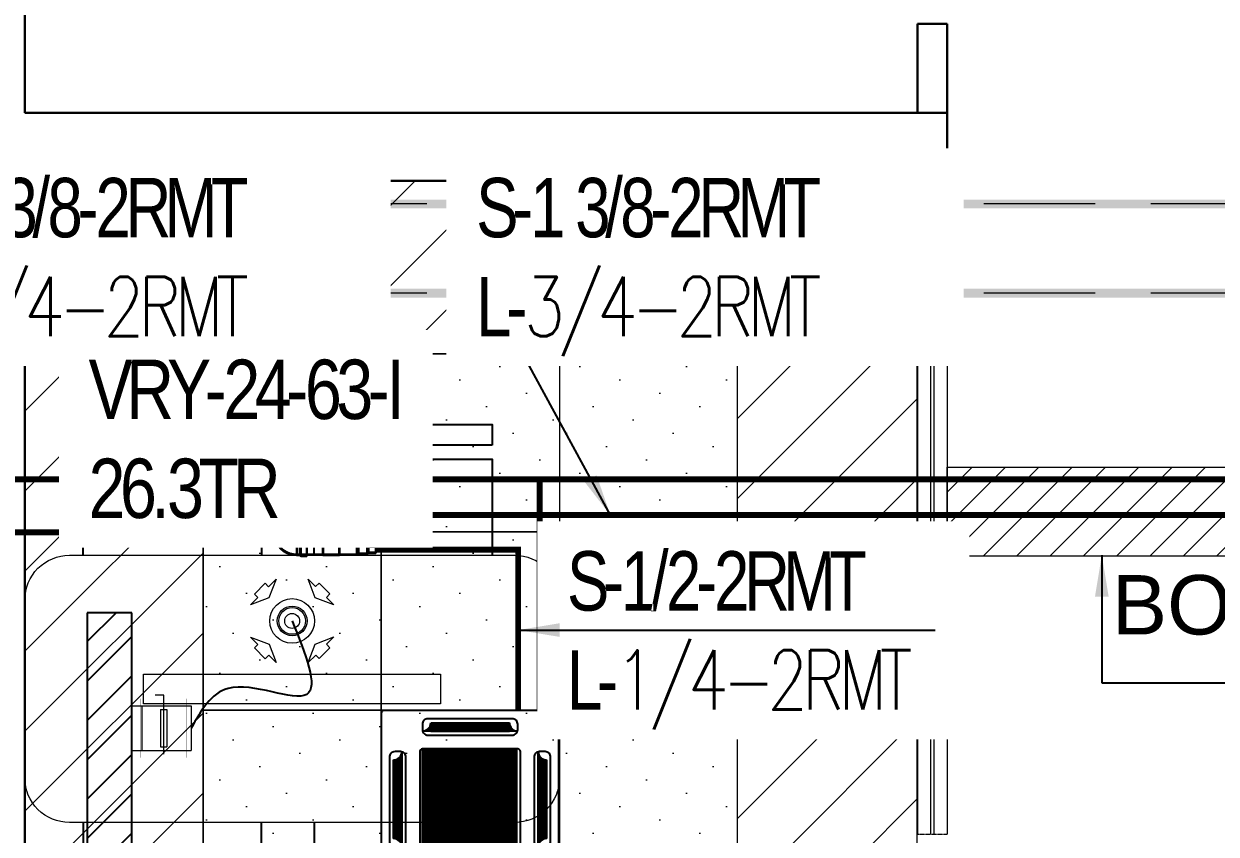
# Model space of a CAD drawing. Header units: millimetres. Extents: x 148480 to 578986, y 39883 to 155062.
# Drawn here: x 231749 to 235764, y 89978 to 92707 of the extents above; entities that cross this region are included whole.
import ezdxf

# ---------------------------------------------------------------- set-up
doc = ezdxf.new("R2010")
doc.units = ezdxf.units.MM
for name, pattern in [('CENTER', [2, 1.25, -0.25, 0.25, -0.25]), ('CONTINOUS', [0]), ('HIDDEN', [0.375, 0.25, -0.125])]:
    doc.linetypes.add(name, pattern=pattern)
for name, color, linetype in [('150 dia butterfly damper', 20, 'Continuous'), ('AC-RA-DIFFUSER', 6, 'Continuous'), ('AR-FURNITURE', 251, 'Continuous'), ('ceilings', 253, 'Continuous'), ('CEN', 252, 'CENTER'), ('CONC-WALL', 1, 'Continuous'), ('Hatch 01_UC', 7, 'Continuous'), ('Layer2', 4, 'Continuous'), ('Layer4', 6, 'Continuous'), ('M HVAC DRAIN PIPE', 30, 'Continuous'), ('M-HVAC VRV PIPE', 4, 'Continuous'), ('M-HVAC-ELEPTICAL DUCT', 6, 'Continuous'), ('M-HVAC-INSULATION', 8, 'Continuous'), ('M-HVAC-SUPPLY AIR DUCT', 4, 'Continuous'), ('M-HVAC-TEXT', 7, 'Continuous'), ('PCE-HVACTEXT', 7, 'Continuous')]:
    doc.layers.add(name, color=color, linetype=linetype)
for name, color, linetype, lineweight in [('A-GLAZ', 140, 'Continuous', 18), ('CB-AC CABLE TRAY', 213, 'Continuous', 15), ('I-DT-METL', 4, 'Continuous', 20), ('I-PART-GYP', 6, 'Continuous', 30), ('ID-FURNITURE', 54, 'Continuous', 15), ('M HVAC EXHAUST DIFFUSER', 1, 'Continuous', 15), ('M HVAC FD', 4, 'Continuous', 9), ('M-HVAC-CONTROL DAMPERS', 210, 'Continuous', 15), ('P-PIPE-IDEN', 7, 'Continuous', 9), ('vrv text', 90, 'Continuous', 30)]:
    doc.layers.add(name, color=color, linetype=linetype, lineweight=lineweight)
doc.styles.add('Arial_2', font='arial.ttf', dxfattribs={"height": 75})
doc.styles.add('romans', font='stylu.ttf', dxfattribs={"height": 125})
doc.styles.add('rs', font='romans.shx', dxfattribs={"width": 0.75})
doc.styles.get("Standard").update_dxf_attribs({"font": 'arial.ttf'})
doc.dimstyles.new('GLAZ ALU', dxfattribs={"dimscale": 100, "dimtxt": 2, "dimasz": 1.4, "dimexe": 0.8, "dimexo": 0.8, "dimgap": 0.75, "dimtad": 1, "dimdec": 0, "dimzin": 0, "dimdsep": 46, "dimtxsty": 'rs', "dimcen": 0.09, "dimclrd": 8, "dimclre": 8, "dimclrt": 2, "dimadec": 0, "dimazin": 0, "dimtfac": 1, "dimtdec": 0, "dimtmove": 0, "dimatfit": 3, "dimfxl": 1, "dimtolj": 1, "dimtzin": 0, "dimarcsym": 0})

# ---------------------------------------------------------------- blocks, each defined once
blk = doc.blocks.new('CHAIR')
at = {"layer": 'AR-FURNITURE'}
blk.add_lwpolyline([(16868792, -2062848.9), (16869035, -2062848.9), (16869035, -2063298.9), (16868792, -2063298.9)], dxfattribs=at)
blk.add_lwpolyline([(16869069.9, -2063298.9), (16869069.9, -2062848.9), (16869121.9, -2062848.9), (16869121.9, -2063298.9)], close=True, dxfattribs=at)
blk = doc.blocks.new('GFC1')
at = {"layer": 'A-GLAZ', "color": 8, "linetype": 'CONTINOUS', "lineweight": 13, "ltscale": 0.5}
for p, q in [((307390.1, 92864.6, 0), (307390.1, 90964.4, 0)), ((307490.1, 92864.6, 0), (307490.1, 90964.4, 0))]:
    blk.add_line(p, q, dxfattribs=at)
at = {"layer": 'A-GLAZ', "color": 8, "lineweight": 13, "ltscale": 0.5}
blk.add_line((307390.1, 92864.6, 0), (307490.1, 92864.6, 0), dxfattribs=at)
at = {"layer": 'A-GLAZ', "color": 8}
for p, q in [((307434.1, 92864.6, 0), (307434.1, 90964.4, 0)), ((307446.1, 92864.6, 0), (307446.1, 90964.4, 0))]:
    blk.add_line(p, q, dxfattribs=at)
at = {"layer": 'CEN', "color": 8, "linetype": 'HIDDEN', "lineweight": 0, "ltscale": 1500}
for p, q in [((311364.1, 93086.7), (302279.1, 93086.7)), ((311364.1, 92786.7), (293822.1, 92786.7))]:
    blk.add_line(p, q, dxfattribs=at)
at = {"layer": 'CONC-WALL', "color": 8, "linetype": 'Continuous', "lineweight": 30}
for p, q in [((304385.1, 94640.4), (304385.1, 93393.3)), ((307490.1, 93393.3), (304385.1, 93393.3)), ((307490.1, 93164.6), (307490.1, 93393.3)), ((304385.1, 93164.6), (302313.6, 93164.6)), ((307490.1, 93164.6), (302313.6, 93164.6))]:
    blk.add_line(p, q, dxfattribs=at)
at = {"layer": 'I-DT-METL', "color": 8, "linetype": 'HIDDEN', "lineweight": 13, "ltscale": 0.1}
blk.add_line((307390.1, 90964.4, 0), (307490.1, 90964.4, 0), dxfattribs=at)
at = {"layer": 'I-PART-GYP', "color": 8, "linetype": 'CONTINOUS'}
for p, q in [((307490.1, 93693.3), (307390.1, 93693.3)), ((304285.1, 93164.6), (304385.1, 93164.6))]:
    blk.add_line(p, q, dxfattribs=at)
for points in [[(307490.1, 93693.3), (307490.1, 93393.3), (307390.1, 93393.3), (307390.1, 93693.3)], [(304385.1, 93164.6), (304385.1, 89600.4)], [(307390.1, 92864.6), (307390.1, 93164.6)], [(307490.1, 93164.6), (307490.1, 92864.6), (307390.1, 92864.6), (307390.1, 93164.6)]]:
    blk.add_lwpolyline(points, dxfattribs=at)
at = {"layer": 'ID-FURNITURE', "color": 8}
blk.add_lwpolyline([(304535.1, 91903.6), (306035.1, 91903.6, -0.414214), (306185.1, 91753.6), (306185.1, 91153.6, -0.414214), (306035.1, 91003.6), (304535.1, 91003.6, -0.414214), (304385.1, 91153.6), (304385.1, 91753.6, -0.414214)], format="xyb", close=True, dxfattribs=at)
blk.add_lwpolyline([(304785.1, 91503.6), (305785.1, 91503.6), (305785.1, 91403.6), (304785.1, 91403.6)], close=True, dxfattribs=at)
at = {"layer": 'ID-FURNITURE', "color": 8, "yscale": 1.333333333333334, "zscale": 1.333333333333334}
for p, xscale, rotation in [((-2445883.3, -22399819), 1.333333333333334, 89.99999999999997), ((-2445106.2, -22399819), 1.333333333333334, 89.99999999999997), ((-2445883.3, 22582726.3), -1.333333333333334, 89.99999999999993), ((-2445106.2, 22582726.3), -1.333333333333334, 89.99999999999993)]:
    blk.add_blockref('CHAIR', p, dxfattribs=dict(at, xscale=xscale, rotation=rotation))
blk = doc.blocks.new('GRID')
at = {"layer": 'ceilings', "lineweight": 5}
h = blk.add_hatch(dxfattribs=at)
h.set_pattern_fill('DOTS', color=8, scale=80, angle=45)
h.paths.add_polyline_path([(56229.9, 61282.6), (56229.9, 61882.6), (56829.9, 61882.6), (56829.9, 61282.6)])
at = {"layer": 'ceilings', "color": 8, "lineweight": 5}
blk.add_lwpolyline([(56229.9, 61282.6), (56229.9, 61882.6), (56829.9, 61882.6), (56829.9, 61282.6)], close=True, dxfattribs=at)
blk = doc.blocks.new('celling')
at = {"layer": 'Hatch 01_UC', "linetype": 'Continuous', "lineweight": 0, "transparency": 33554597}
h = blk.add_hatch(dxfattribs=at)
h.set_pattern_fill('ANSI31', color=8, scale=60, angle=180)
h.set_pattern_definition([(225, (458171.04, 85860.92), (134.70384, -134.70384), [])])
h.paths.add_polyline_path([(314754.8, 39549.8), (314754.8, 37149.8), (316554.8, 37149.8), (316554.8, 39549.8)], flags=16)
h.paths.add_polyline_path([(314154.8, 40131.9), (314154.8, 36567.7), (317159.8, 36567.7), (317159.8, 40131.9)])
at = {"layer": 'Hatch 01_UC', "color": 8, "linetype": 'Continuous', "lineweight": 0}
for points in [[(317159.8, 40131.9), (314154.8, 40131.9), (314154.8, 36567.7), (317159.8, 36567.7)], [(316554.8, 39549.8), (314754.8, 39549.8), (314754.8, 37149.8), (316554.8, 37149.8)]]:
    blk.add_lwpolyline(points, close=True, dxfattribs=at)
at = {"layer": 'ceilings', "rotation": 270}
for p in [(253472.2, 95779.7), (254072.2, 95779.7), (253472.2, 95179.7), (254072.2, 95179.7), (253472.2, 94579.7), (254072.2, 94579.7)]:
    blk.add_blockref('GRID', p, dxfattribs=at)
at = {"layer": 'ceilings', "xscale": -1, "rotation": 89.99999999999986}
for p in [(377837.4, 95779.7), (377837.4, 95179.7), (377837.4, 94579.7)]:
    blk.add_blockref('GRID', p, dxfattribs=at)
blk = doc.blocks.new('BEAM')
at = {"layer": 'CEN', "color": 11, "linetype": 'HIDDEN', "lineweight": 0, "ltscale": 1500, "const_width": 30}
for points in [[(371364.1, 93086.7), (362279.1, 93086.7)], [(371364.1, 92786.7), (353822.1, 92786.7)]]:
    blk.add_lwpolyline(points, dxfattribs=at)
blk = doc.blocks.new('BEE')
at = {"layer": 'M-HVAC VRV PIPE', "linetype": 'Continuous'}
blk.add_blockref('BEAM', (0, 0), dxfattribs=at)
blk = doc.blocks.new('RAD 150')
at = {"layer": 'M HVAC EXHAUST DIFFUSER', "color": 3}
for points in [[(-25.7, 153.9), (25.7, 153.9), (25.7, 137.2), (60.9, 137.2), (0, 110), (-60.9, 137.2), (-25.7, 137.2)], [(-153.9, -25.7), (-153.9, 25.7), (-137.2, 25.7), (-137.2, 60.9), (-110, 0), (-137.2, -60.9), (-137.2, -25.7)], [(153.9, 25.7), (153.9, -25.7), (137.2, -25.7), (137.2, -60.9), (110, 0), (137.2, 60.9), (137.2, 25.7)], [(25.7, -153.9), (-25.7, -153.9), (-25.7, -137.2), (-60.9, -137.2), (0, -110), (60.9, -137.2), (25.7, -137.2)]]:
    blk.add_lwpolyline(points, close=True, dxfattribs=at)
for radius in [75, 50, 45, 25]:
    blk.add_circle((0, 0), radius, dxfattribs=at)
blk = doc.blocks.new('BD-200')
at = {"layer": 'M-HVAC-CONTROL DAMPERS', "color": 20}
for p, q in [((-50, -50), (100, -50)), ((-50, -250), (-50, -50)), ((100, -250), (100, -50)), ((-86, -142.6), (-86, -171.7)), ((112.8, -142.6), (-86, -142.6)), ((-37.8, -153.4), (-37.8, -131.9)), ((-37.8, -131.9), (87.8, -131.9)), ((-37.8, -153.4), (87.8, -153.4)), ((87.8, -153.4), (87.8, -131.9)), ((100, -215.6), (-50, -215.6))]:
    blk.add_line(p, q, dxfattribs=at)
at = {"layer": 'M-HVAC-CONTROL DAMPERS', "color": 20, "const_width": 0.49}
for points in [[(-74.5, -69.6), (-74.5, -64.7), (124.5, -64.7), (124.5, -69.6)], [(-74.6, -215.6), (-74.6, -220.5), (124.5, -220.6), (124.5, -215.7)]]:
    blk.add_lwpolyline(points, close=True, dxfattribs=at)
blk = doc.blocks.new('*U141')
at = {"layer": 'CB-AC CABLE TRAY', "true_color": 0xa953a0}
h = blk.add_hatch(dxfattribs=at)
h.set_pattern_fill('ANSI31', color=215, scale=25)
h.set_pattern_definition([(45, (-900320.22, 1102908.81), (-56.1266008, 56.1266008), [])])
h.paths.add_polyline_path([(-88704.9, -150.4), (-88704.9, 149.6), (-84255.9, 149.6), (-84255.9, -150.4)])
at = {"layer": 'CB-AC CABLE TRAY', "color": 215, "true_color": 0xa953a0}
blk.add_lwpolyline([(-88704.9, -150.4), (-88704.9, 149.6), (-84255.9, 149.6), (-84255.9, -150.4)], close=True, dxfattribs=at)
blk = doc.blocks.new('zw$4E06')
at = {"layer": 'vrv text'}
for points in [[(-121.1, 47.1), (-125.2, 47.1, 0.219765), (-200.2, 8.6), (-201.3, 7.2), (-202.6, 5.5), (-203.7, 4), (-204.8, 2.4, 0.042815), (-212.3, -11.4), (-213.2, -13.1), (-214, -14.9), (-214.7, -16.9), (-215.5, -18.7), (-216, -20.6), (-216.2, -21.1), (-216.5, -21.9), (-216.8, -22.4), (-217.1, -23), (-217.3, -23.6), (-218.4, -25.2), (-218.7, -25.5), (-219.1, -26.1), (-219.7, -26.5), (-220.2, -27), (-220.4, -27.4), (-221, -27.8), (-221.5, -28.3), (-222.1, -28.5), (-222.4, -28.9), (-223, -29.2), (-223.6, -29.4)], [(-121.1, 50.2), (-123.4, 50.2, 0.309599), (-218.4, -17.7), (-219.1, -19.5)], [(-121.1, 3.6), (-124.1, 3.6, 0.392074), (-177.9, -51.8), (-178.1, -53.3), (-177.9, -54.6, 0.393328), (-124.1, -110.1), (-121.1, -110.1)], [(-121.1, 0.5), (-122.6, 0.5), (-123.9, 0.4, 0.390764), (-175, -51.8), (-175, -54.6, 0.390298), (-123.9, -107), (-121.1, -107)], [(-231.4, -31.6), (-231.1, -31.8, 0.021844), (-210.1, -47.1), (-199.6, -53.3), (-205.4, -43)], [(-205.4, -63.6), (-199.6, -53.3), (-210, -59.8, 0.03043), (-231.1, -74.8), (-231.4, -75)], [(-121.1, -153.7), (-123.2, -153.7, -0.308139), (-215.5, -87.9), (-216, -86), (-216.2, -85.3), (-216.5, -84.9), (-216.8, -84.2), (-217.1, -83.6), (-217.3, -83.1), (-217.7, -82.6), (-218, -82), (-218.4, -81.6), (-218.7, -81.1), (-219.1, -80.5), (-219.7, -80.2), (-220.2, -79.8), (-220.4, -79.2), (-221, -78.7), (-221.5, -78.5), (-222.1, -78.1), (-222.4, -77.6, 0.112916), (-230.1, -75.2), (-230.7, -75), (-231.4, -75)], [(-121.1, -156.8), (-123.4, -156.8, -0.307918), (-218.4, -89), (-219.1, -87.1), (-219.1, -86.6), (-219.3, -86), (-219.7, -85.7), (-219.9, -85.1), (-220.2, -84.8), (-220.2, -84.2), (-220.6, -83.8), (-221, -83.5), (-221.2, -82.9), (-221.5, -82.7), (-221.9, -82.2), (-222.3, -81.8), (-222.6, -81.6), (-223, -81.3), (-223.3, -80.9), (-223.7, -80.7), (-224.3, -80.3), (-224.6, -80), (-225.2, -79.8), (-225.4, -79.6), (-225.9, -79.4), (-226.5, -79.2), (-226.8, -79), (-227.4, -78.7), (-228.5, -78.7), (-228.9, -78.5), (-229.4, -78.3), (-230.4, -78.3), (-230.9, -78.1), (-231.4, -78.1)]]:
    blk.add_lwpolyline(points, format="xyb", dxfattribs=at)
for points in [[(-206.3, -0.2), (-208.7, 2)], [(-202.4, 5.5), (-204.6, 7.7)], [(-198.3, 10.7), (-200.6, 13.1)], [(-193.9, 15.8), (-196, 17.8)], [(-189.2, 20.4), (-191.4, 22.8)], [(-184, 24.8), (-186.4, 27.2)], [(-178.9, 28.9), (-181.1, 31.2)], [(-173, 32.5), (-175.2, 34.8)], [(-167.1, 36), (-169.3, 38.2)], [(-160.7, 38.8), (-163.1, 41.3)], [(-153.9, 41.7), (-156.3, 43.9)], [(-146.7, 43.7), (-149.1, 46.3)], [(-139, 45.4), (-141.6, 48.1)], [(-130.5, 46.5), (-133.4, 49.4)], [(-130.5, -0.5), (-133.3, 2.2)], [(-122.1, 0.4), (-125, 3.5)], [(-121.7, 47.1), (-124.8, 50.2)], [(-76.5, 50.2), (-76.5, 53.3), (-103.7, 53.3), (-109, 50.2), (-121.1, 50.2)], [(-102.8, 50.2), (-108.1, 47.1), (-121.1, 47.1)], [(-121.1, 3.5), (-121.1, 47.1)], [(-121.1, 3.5), (-108.1, 3.5), (-102.8, 0.4), (-76.5, 0.4), (-76.5, -2.8), (-103.7, -2.8), (-109, 0.4), (-121.1, 0.4)], [(-112.7, 0.4), (-115.8, 3.5)], [(-112.1, 47.1), (-115.3, 50.2)], [(-108.1, 3.5), (-108.1, 47.1)], [(-104.8, 49.1), (-107, 51.3)], [(-100, -2.8), (-103.9, 0.9)], [(-103, 1.7), (-103, 48.5)], [(-102.8, 50.2), (-102.8, 39.7)], [(-76.5, 0.4), (-76.5, 50.2), (-102.8, 50.2), (-102.8, 0.4)], [(-102.8, 47.2), (-102.8, 0.2)], [(-102.8, 45.4), (-102.8, 2.7)], [(-102.6, 48.4), (-5, 48.4), (-2.6, 50), (0, 50)], [(-102.6, 1.5), (-102.6, 48.4)], [(0.2, 47.2), (-1.8, 47.2), (-4.2, 45.9), (-102.6, 45.9)], [(-4.2, 45.9), (-4.2, 4.2), (-102.6, 4.2)], [(0, 0), (-2.6, 0), (-5, 1.5), (-102.6, 1.5)], [(-96.5, 50.2), (-99.6, 53.3)], [(-90.8, -2.8), (-93.9, 0.4)], [(-87.1, 50.2), (-90.3, 53.3)], [(-81.2, -2.8), (-84.4, 0.4)], [(-77.8, 50.2), (-80.9, 53.3)], [(-76.5, 50.2), (-76.5, 39.7)], [(-25.5, 45.9), (-33.3, 45.9)], [(-25.5, 4.2), (-33.3, 4.2)], [(-4.2, 4.2), (-1.8, 2.7)], [(-1.8, 47.2), (-1.8, 2.7), (0, 2.7)], [(151.5, 48.4), (72.8, 48.4), (70.2, 50), (-0.9, 50)], [(69.7, 2.7), (-0.7, 2.7)], [(0, 47.2), (69.7, 47.2), (71.9, 45.9), (150.7, 45.9), (157.9, 41.6), (196.1, 41.6), (203.3, 37.7), (203.3, 12.7), (196.1, 8.5), (157.9, 8.5), (150.7, 4.2), (71.9, 4.2), (69.7, 2.7)], [(0, 0), (70.2, 0)], [(69.7, 47.2), (69.7, 2.7)], [(70.2, 0), (72.8, 1.5), (151.5, 1.5), (158.7, 5.7), (196.1, 5.7), (203.3, 9.9), (235.9, 9.9), (235.9, 40.3), (203.3, 40.3), (196.1, 44.3)], [(71.9, 45.9), (71.9, 4.2)], [(93.4, 45.9), (101.1, 45.9)], [(93.4, 4.2), (101.1, 4.2)], [(150.7, 45.9), (150.7, 4.2)], [(158.7, 44.3), (151.5, 48.4)], [(157.9, 41.6), (157.9, 8.5)], [(196.1, 44.3), (158.7, 44.3)], [(196.1, 41.6), (196.1, 8.5)], [(203.3, 37.7), (235.9, 37.7)], [(203.3, 12.7), (235.9, 12.7)], [(-500.2, -74.1), (-500.2, -32.3), (-507.4, -36.8), (-545.4, -36.8), (-545.4, -34)], [(-545.4, -34), (-507.9, -34)], [(-545.4, -36.8), (-545.4, -69.9)], [(-507.9, -34), (-500.8, -29.8)], [(-507.4, -36.8), (-507.4, -69.9)], [(-500.8, -29.8), (-422.1, -29.8)], [(-349.3, -31.1), (-419, -31.1), (-421.4, -32.3), (-500.2, -32.3)], [(-442.7, -32.3), (-450.4, -32.3)], [(-422.1, -29.8), (-419.5, -28.3)], [(-421.4, -32.3), (-421.4, -74.1), (-419, -75.6)], [(-419.5, -28.3), (-348.4, -28.3)], [(-419, -31.1), (-419, -75.6), (-348.5, -75.6)], [(-349.5, -31.1), (-347.5, -31.1), (-345.2, -32.3), (-246.7, -32.3)], [(-246.7, -29.8), (-344.3, -29.8), (-346.9, -28.3), (-349.3, -28.3)], [(-347.5, -31.1), (-347.5, -75.6), (-349.3, -75.6)], [(-345.2, -32.3), (-345.2, -74.1), (-246.7, -74.1)], [(-323.7, -32.3), (-316, -32.3)], [(-240.6, -28.5), (-246.2, -25.2), (-273.2, -25.2), (-273.2, -28.5), (-246.9, -28.5), (-241.6, -31.6)], [(-272.1, -28.5), (-273.2, -27.4)], [(-273.2, -28.5), (-273.2, -41)], [(-273.2, -78.1), (-273.2, -28.5)], [(-262.7, -28.5), (-265.8, -25.2)], [(-253.1, -28.5), (-256.4, -25.2)], [(-240.8, -31.6), (-247.1, -25.2)], [(-246.9, -75.6), (-246.9, -28.3), (-246.9, -75.6)], [(-246.9, -28.5), (-246.9, -41)], [(-246.9, -78.1), (-246.9, -28.5)], [(-246.7, -76.7), (-246.7, -29.8)], [(-246.7, -76.8), (-246.7, -29.8)], [(-241.6, -75), (-241.6, -31.6)], [(-241.6, -31.6), (-231.4, -31.6)], [(-240.6, -28.5), (-231.4, -28.5)], [(-231.3, -31.6), (-234.4, -28.5)], [(-231.4, -28.5), (-229.8, -28.5), (-229.4, -28.3), (-228.9, -28.3), (-228.5, -28.1), (-227.8, -27.9), (-227.4, -27.8), (-226.8, -27.6), (-226.5, -27.4), (-225.9, -27.4), (-225.4, -27), (-225.2, -26.8), (-224.6, -26.5), (-224.3, -26.3), (-223.7, -26.1), (-223, -25.4), (-222.6, -25.2), (-222.3, -24.6), (-221.9, -24.3), (-221.5, -24.1), (-221.2, -23.6), (-221, -23.2), (-220.6, -22.8), (-220.2, -22.3), (-220.2, -22.1), (-219.9, -21.5), (-219.7, -21.1), (-219.3, -20.6), (-219.1, -20), (-219.1, -19.7)], [(-228.9, -31.4), (-229.6, -31.6), (-231.4, -31.6)], [(-223.9, -29.6), (-226.1, -27.4)], [(-218.6, -25.4), (-221, -23.2)], [(-215.5, -19), (-218, -16.8)], [(-216, -21), (-216, -20.6)], [(-212.9, -12.5), (-215.1, -10.1)], [(-209.7, -6.3), (-211.9, -3.9)], [(-174.8, -50.4), (-177.6, -47.6)], [(-173.7, -42.1), (-176.3, -39.5)], [(-171.7, -34.8), (-174.1, -32.3)], [(-168.8, -28.3), (-171, -25.9)], [(-165.1, -22.4), (-167.5, -20.2)], [(-160.9, -17.3), (-163.3, -15.1)], [(-156.3, -12.7), (-158.3, -10.5)], [(-150.7, -8.5), (-153.1, -6.3)], [(-144.7, -5.1), (-147.1, -2.8)], [(-138.3, -2.4), (-140.6, 0)], [(-545.4, -69.9), (-507.4, -69.9), (-500.2, -74.1), (-421.4, -74.1)], [(-545.4, -72.6), (-545.4, -69.9)], [(-507.9, -72.6), (-545.4, -72.6)], [(-500.8, -76.8), (-507.9, -72.6)], [(-422.1, -76.8), (-500.8, -76.8)], [(-442.7, -74.1), (-450.4, -74.1)], [(-419.5, -78.1), (-422.1, -76.8)], [(-349.3, -78.1), (-419.5, -78.1)], [(-349.3, -78.1), (-346.9, -78.1)], [(-345.2, -74.1), (-347.5, -75.6)], [(-346.9, -78.1), (-344.3, -76.8)], [(-344.3, -76.8), (-246.7, -76.8)], [(-323.7, -74.1), (-316, -74.1)], [(-231.4, -75), (-241.6, -75), (-246.9, -78.1), (-273.2, -78.1), (-273.2, -81.4), (-246.2, -81.4), (-240.6, -78.1), (-231.4, -78.1)], [(-266.4, -81.4), (-269.3, -78.1)], [(-256.8, -81.4), (-259.9, -78.1)], [(-247.4, -81.4), (-250.6, -78.1)], [(-241, -78.5), (-243.2, -76.1)], [(-231.6, -78.1), (-235, -75)], [(-217.3, -83.3), (-223.3, -77.2)], [(-210, -99.8), (-216.5, -93.4)], [(-216, -86), (-216, -85.8)], [(-174.5, -60.1), (-177.9, -56.6)], [(-171.1, -73), (-176.1, -68)], [(-153.1, -100.4), (-168, -85.3)], [(-124.7, -110.1), (-127.9, -106.6)], [(-76.5, -107), (-76.5, -103.9), (-103.7, -103.9), (-109, -107), (-121.1, -107)], [(-121.1, -153.7), (-121.1, -110.1), (-108.1, -110.1), (-102.8, -107), (-76.5, -107)], [(-115.1, -110.1), (-118.2, -107)], [(-106.6, -109.2), (-109, -107)], [(-103, -108.1), (-5.3, -108.1), (-2.9, -106.4), (-0.4, -106.4)], [(-102.8, -107), (-102.8, -118.2)], [(-102.8, -156.8), (-102.8, -107)], [(-99.4, -107), (-102.4, -103.9)], [(-90.1, -107), (-93.2, -103.9)], [(-80.5, -107), (-83.6, -103.9)], [(-76.5, -107), (-76.5, -118.2)], [(-76.5, -156.8), (-76.5, -107)], [(151.1, -108.1), (72.4, -108.1), (69.8, -106.4), (-1.3, -106.4)], [(-183.3, -136.2), (-204.1, -115.4)], [(-161.2, -148.9), (-167.7, -142.3)], [(-146.9, -153.5), (-151.5, -148.9)], [(-135.3, -155.9), (-139, -152)], [(-124.8, -156.8), (-128.1, -153.3)], [(-109, -156.8), (-103.7, -159.9), (-76.5, -159.9), (-76.5, -156.8), (-102.8, -156.8), (-108.1, -153.7), (-121.1, -153.7)], [(-121.1, -156.8), (-109, -156.8)], [(-115.4, -156.8), (-118.4, -153.7)], [(-102.8, -159.9), (-109.2, -153.7)], [(-108.1, -153.7), (-108.1, -110.1)], [(-103, -155), (-103, -108.1)], [(-0.2, -109.4), (-2.2, -109.4), (-4.6, -110.5), (-103, -110.5)], [(-4.6, -110.5), (-4.6, -152.4), (-103, -152.4)], [(-5.3, -155), (-103, -155)], [(-102.8, -156.8), (-102.8, -109.9)], [(-93.4, -159.9), (-96.5, -156.8)], [(-84, -159.9), (-87.1, -156.8)], [(-76.5, -158.1), (-77.8, -156.8)], [(-26.1, -110.5), (-33.6, -110.5)], [(-26.1, -152.4), (-33.6, -152.4)], [(-2.9, -156.5), (-5.3, -155)], [(-4.6, -152.4), (-2.2, -153.7), (-0.4, -153.7)], [(-0.4, -156.5), (-2.9, -156.5)], [(-2.2, -153.7), (-2.2, -109.4)], [(69.3, -153.7), (-1.1, -153.7)], [(-0.4, -109.4), (69.3, -109.4), (71.5, -110.5), (150.4, -110.5)], [(-0.4, -156.5), (69.8, -156.5)], [(69.3, -109.4), (69.3, -153.7)], [(195.8, -148.2), (157.5, -148.2), (150.4, -152.4), (71.5, -152.4), (69.3, -153.7)], [(69.8, -156.5), (72.4, -155)], [(71.5, -110.5), (71.5, -152.4)], [(72.4, -155), (151.1, -155), (158.3, -150.7), (195.8, -150.7)], [(93, -110.5), (100.7, -110.5)], [(93, -152.4), (100.7, -152.4)], [(150.4, -110.5), (150.4, -152.4)], [(150.4, -110.5), (157.5, -114.9), (195.8, -114.9), (202.9, -118.9), (202.9, -143.9), (195.8, -148.2)], [(158.3, -112.1), (151.1, -108.1)], [(157.5, -114.9), (157.5, -148.2)], [(195.8, -112.1), (158.3, -112.1)], [(195.8, -112.1), (202.9, -116.2), (235.3, -116.2), (235.3, -146.5), (202.9, -146.5), (195.8, -150.7)], [(195.8, -114.9), (195.8, -148.2)], [(202.9, -118.9), (235.3, -118.9)], [(202.9, -143.9), (235.3, -143.9)]]:
    blk.add_lwpolyline(points, dxfattribs=at)
for points in [[(-223.6, -29.4), (-225.2, -30.8), (-226.7, -30.6), (-228.9, -31.4)], [(-205.4, -43), (-209.5, -36), (-212.2, -28.2), (-216, -21)], [(-216, -85.8), (-212.5, -78.4), (-209.1, -70.9), (-205.4, -63.6)]]:
    blk.add_open_spline(points, degree=3, dxfattribs=at)
blk = doc.blocks.new('DCC - All Capacities')
at = {"color": 3}
for p, q in [((-147.5, 263.5), (147.5, 263.5)), ((-145.2, 268.5), (145.2, 268.5)), ((-143.9, 273.5), (143.9, 273.5)), ((-143.5, 278.5), (143.5, 278.5)), ((173.5, 248.5), (-173.5, 248.5)), ((-156.9, 253.5), (156.9, 253.5)), ((-151.1, 258.5), (151.1, 258.5)), ((-143.5, 248.5), (143.5, 248.5)), ((-278.5, -143.5), (-278.5, 143.5)), ((-273.5, -143.9), (-273.5, 143.9)), ((-268.5, -145.2), (-268.5, 145.2)), ((-263.5, -147.5), (-263.5, 147.5)), ((-258.5, -151.1), (-258.5, 151.1)), ((-253.5, -156.9), (-253.5, 156.9)), ((-248.5, 173.5), (-248.5, -173.5)), ((-248.5, -143.5), (-248.5, 143.5)), ((248.5, -173.5), (248.5, 173.5)), ((253.5, 156.9), (253.5, -156.9)), ((258.5, 151.1), (258.5, -151.1)), ((263.5, 147.5), (263.5, -147.5)), ((268.5, 145.2), (268.5, -145.2)), ((273.5, 143.9), (273.5, -143.9)), ((278.5, 143.5), (278.5, -143.5)), ((-248.5, -173.5), (-278.5, -173.5)), ((-173.5, -248.5), (173.5, -248.5)), ((156.9, -253.5), (-156.9, -253.5)), ((151.1, -258.5), (-151.1, -258.5)), ((143.5, -248.5), (-143.5, -248.5)), ((147.5, -263.5), (-147.5, -263.5)), ((145.2, -268.5), (-145.2, -268.5)), ((143.9, -273.5), (-143.9, -273.5)), ((143.5, -278.5), (-143.5, -278.5))]:
    blk.add_line(p, q, dxfattribs=at)
at = {"color": 6}
for points in [[(-313.5, -323.5), (313.5, -323.5, 0.414214), (323.5, -313.5), (323.5, 313.5, 0.414214), (313.5, 323.5), (-313.5, 323.5, 0.414214), (-323.5, 313.5), (-323.5, -313.5, 0.414214)], [(-173.5, 273.5), (-173.5, 253.5, 0.414214), (-153.5, 233.5), (153.5, 233.5, 0.414214), (173.5, 253.5), (173.5, 273.5, 0.414214), (153.5, 293.5), (-153.5, 293.5, 0.414214)], [(-173.5, -183.5), (173.5, -183.5, 0.414214), (183.5, -173.5), (183.5, 173.5, 0.414214), (173.5, 183.5), (-173.5, 183.5, 0.414214), (-183.5, 173.5), (-183.5, -173.5, 0.414214)], [(-273.5, -173.5), (-253.5, -173.5, 0.414214), (-233.5, -153.5), (-233.5, 153.5, 0.414214), (-253.5, 173.5), (-273.5, 173.5, 0.414214), (-293.5, 153.5), (-293.5, -153.5, 0.414214)], [(273.5, 173.5), (253.5, 173.5, 0.414214), (233.5, 153.5), (233.5, -153.5, 0.414214), (253.5, -173.5), (273.5, -173.5, 0.414214), (293.5, -153.5), (293.5, 153.5, 0.414214)], [(173.5, -273.5), (173.5, -253.5, 0.414214), (153.5, -233.5), (-153.5, -233.5, 0.414214), (-173.5, -253.5), (-173.5, -273.5, 0.414214), (-153.5, -293.5), (153.5, -293.5, 0.414214)]]:
    blk.add_lwpolyline(points, format="xyb", close=True, dxfattribs=at)
for points in [[(-170.5, -183.5), (-173.5, -183.5), (-173.5, 183.5), (-170.5, 183.5)], [(-160.5, -183.5), (-163.5, -183.5), (-163.5, 183.5), (-160.5, 183.5)], [(-150.5, -183.5), (-153.5, -183.5), (-153.5, 183.5), (-150.5, 183.5)], [(-140.5, -183.5), (-143.5, -183.5), (-143.5, 183.5), (-140.5, 183.5)], [(-130.5, -183.5), (-133.5, -183.5), (-133.5, 183.5), (-130.5, 183.5)], [(-120.5, -183.5), (-123.5, -183.5), (-123.5, 183.5), (-120.5, 183.5)], [(-110.5, -183.5), (-113.5, -183.5), (-113.5, 183.5), (-110.5, 183.5)], [(-100.5, -183.5), (-103.5, -183.5), (-103.5, 183.5), (-100.5, 183.5)], [(-90.5, -183.5), (-93.5, -183.5), (-93.5, 183.5), (-90.5, 183.5)], [(-80.5, -183.5), (-83.5, -183.5), (-83.5, 183.5), (-80.5, 183.5)], [(-70.5, -183.5), (-73.5, -183.5), (-73.5, 183.5), (-70.5, 183.5)], [(-60.5, -183.5), (-63.5, -183.5), (-63.5, 183.5), (-60.5, 183.5)], [(-50.5, -183.5), (-53.5, -183.5), (-53.5, 183.5), (-50.5, 183.5)], [(-40.5, -183.5), (-43.5, -183.5), (-43.5, 183.5), (-40.5, 183.5)], [(-30.5, -183.5), (-33.5, -183.5), (-33.5, 183.5), (-30.5, 183.5)], [(-20.5, -183.5), (-23.5, -183.5), (-23.5, 183.5), (-20.5, 183.5)], [(-10.5, -183.5), (-13.5, -183.5), (-13.5, 183.5), (-10.5, 183.5)], [(-0.5, -183.5), (-3.5, -183.5), (-3.5, 183.5), (-0.5, 183.5)], [(9.5, -183.5), (6.5, -183.5), (6.5, 183.5), (9.5, 183.5)], [(19.5, -183.5), (16.5, -183.5), (16.5, 183.5), (19.5, 183.5)], [(29.5, -183.5), (26.5, -183.5), (26.5, 183.5), (29.5, 183.5)], [(39.5, -183.5), (36.5, -183.5), (36.5, 183.5), (39.5, 183.5)], [(49.5, -183.5), (46.5, -183.5), (46.5, 183.5), (49.5, 183.5)], [(59.5, -183.5), (56.5, -183.5), (56.5, 183.5), (59.5, 183.5)], [(69.5, -183.5), (66.5, -183.5), (66.5, 183.5), (69.5, 183.5)], [(79.5, -183.5), (76.5, -183.5), (76.5, 183.5), (79.5, 183.5)], [(89.5, -183.5), (86.5, -183.5), (86.5, 183.5), (89.5, 183.5)], [(99.5, -183.5), (96.5, -183.5), (96.5, 183.5), (99.5, 183.5)], [(109.5, -183.5), (106.5, -183.5), (106.5, 183.5), (109.5, 183.5)], [(119.5, -183.5), (116.5, -183.5), (116.5, 183.5), (119.5, 183.5)], [(129.5, -183.5), (126.5, -183.5), (126.5, 183.5), (129.5, 183.5)], [(139.5, -183.5), (136.5, -183.5), (136.5, 183.5), (139.5, 183.5)], [(149.5, -183.5), (146.5, -183.5), (146.5, 183.5), (149.5, 183.5)], [(159.5, -183.5), (156.5, -183.5), (156.5, 183.5), (159.5, 183.5)], [(169.5, -183.5), (166.5, -183.5), (166.5, 183.5), (169.5, 183.5)]]:
    blk.add_lwpolyline(points, close=True, dxfattribs=at)
at = {"color": 3}
for centre, start, end in [((-173.5, 278.5), 270, 0), ((173.5, 278.5), 180, 270), ((-278.5, 173.5), 270, 0), ((278.5, 173.5), 180, 270), ((-278.5, -173.5), 0, 90), ((278.5, -173.5), 90, 180), ((-173.5, -278.5), 0, 90), ((173.5, -278.5), 90, 180)]:
    blk.add_arc(centre, 30, start, end, dxfattribs=at)

msp = doc.modelspace()

# ---------------------------------------------------------------- block references
at = {"layer": 'Layer4', "linetype": 'Continuous', "rotation": 360}
msp.add_blockref('GFC1', (-72632.4, -986), dxfattribs=at)

# ---------------------------------------------------------------- next in the draw order: hatches: boundary and pattern name
at = {"layer": 'M-HVAC-INSULATION'}
h = msp.add_hatch(dxfattribs=at)
h.set_pattern_fill('ANSI31', color=256, scale=750, angle=180, style=0)
h.set_pattern_definition([(225, (811296.4, 15267.82), (66.29126, -66.29126), [])])
h.paths.add_polyline_path([(232112.8, 90724.1), (231962.8, 90724.1), (231962.8, 89226.2), (232112.8, 89226.2)])

# ---------------------------------------------------------------- next in the draw order: linework, layer by layer
at = {"layer": 'M HVAC DRAIN PIPE', "color": 30, "linetype": 'Continuous', "const_width": 20}
for points in [[(231476.2, 91173.2), (239120.9, 91173.2), (239120.9, 86782.6), (238661.4, 86782.6)], [(233486.5, 90396.5), (233486.5, 91173.2)]]:
    msp.add_lwpolyline(points, dxfattribs=at)
at = {"layer": 'M-HVAC VRV PIPE', "color": 6, "linetype": 'Continuous', "const_width": 20}
for points in [[(232934.5, 91052.9), (237771.5, 91052.9)], [(230891.5, 90994.5), (232352.7, 90994.5)], [(232934.1, 90936.4), (233413.6, 90936.4), (233413.6, 90394.9)]]:
    msp.add_lwpolyline(points, dxfattribs=at)
at = {"layer": 'M-HVAC-SUPPLY AIR DUCT', "linetype": 'Continuous'}
for p, q in [((232112.8, 90724.1), (231962.8, 90724.1)), ((231962.8, 90724.1), (231962.8, 89226.2)), ((232112.8, 89076.2), (232112.8, 90724.1))]:
    msp.add_line(p, q, dxfattribs=at)
msp.add_spline([(232652.7, 90696.5), (232701.6, 90448.8), (232437.1, 90469.2), (232312.8, 90335.4)], degree=3, dxfattribs=at)

# ---------------------------------------------------------------- next in the draw order: block references
at = {"layer": '150 dia butterfly damper', "rotation": 269.9999999999933}
msp.add_blockref('BD-200', (232362.8, 90360.4), dxfattribs=at)
at = {"layer": 'AC-RA-DIFFUSER', "xscale": 0.924031007751938, "yscale": 0.924031007751938, "zscale": 0.924031007751938, "rotation": 360}
msp.add_blockref('DCC - All Capacities', (233251.7, 90096), dxfattribs=at)
at = {"layer": 'CB-AC CABLE TRAY', "color": 4, "linetype": 'HIDDEN', "rotation": 359.9997198436912}
msp.add_blockref('*U141', (323562.5, 91064.8, 0), dxfattribs=at)
at = {"layer": 'Hatch 01_UC', "color": 252, "linetype": 'Continuous', "true_color": 0x939598, "rotation": 360}
msp.add_blockref('celling', (-82402.2, 52046.6), dxfattribs=at)
at = {"layer": 'Layer2', "linetype": 'Continuous', "rotation": 360}
msp.add_blockref('BEE', (-132632.4, -986), dxfattribs=at)
at = {"layer": 'M HVAC FD', "linetype": 'Continuous', "xscale": 1.001068918707225, "yscale": 1.001068918707225, "zscale": 1.001068918707225, "rotation": 135.1241973127499}
msp.add_blockref('RAD 150', (232652.7, 90696.5), dxfattribs=at)
at = {"layer": 'vrv text', "xscale": 0.7447286262668819, "yscale": 0.7447286262668819, "zscale": 0.7447286262668819, "rotation": 360}
msp.add_blockref('zw$4E06', (232758.9, 91034.2), dxfattribs=at)

# ---------------------------------------------------------------- next in the draw order: texts
at = {"layer": 'M-HVAC-ELEPTICAL DUCT', "insert": (235412.3, 90850.9, 1198.1), "char_height": 200, "attachment_point": 1}
msp.add_mtext('BOCT-2675', dxfattribs=at)

# ---------------------------------------------------------------- next in the draw order: leaders
at = {"layer": 'PCE-HVACTEXT', "ltscale": 0.25}
for points in [[(233724.3, 91052.9), (233256.9, 91913.3), (234745.6, 91913.3)], [(235378.8, 90918.4), (235378.8, 90488.4), (236906.1, 90488.4)]]:
    msp.add_leader(points, dimstyle='GLAZ ALU', override={"dimtad": 0, "dimclrd": 7, "dimclrt": 256, "dimfxl": 100, "dimfxlon": 1, "dimtfill": 1, "dimarcsym": 1}, dxfattribs=at)

# ---------------------------------------------------------------- next in the draw order: texts
at = {"layer": 'M-HVAC-TEXT', "char_height": 200, "attachment_point": 9, "style": 'romans', "bg_fill": 2}
for s, insert, width in [('\\pxql;{\\W0.8;\\T0.8;\\C6;S-1 3/8-2RMT\\P\\pt1;L-\\Fromans.shx|c1;3/4-2RMT}', (234813.1, 91588.5, 0.9), 1540.993), ('\\pxql;{\\W0.8;\\T0.8;\\C6;S-1/2-2RMT\\P\\pt1;L-\\Fromans.shx|c1;1/4-2RMT}', (234832.2, 90331.3), 1254.3)]:
    msp.add_mtext(s, dxfattribs=dict(at, insert=insert, width=width))
at = {"layer": 'P-PIPE-IDEN', "insert": (231967.2, 91576.5), "char_height": 200, "width": 1058.119, "attachment_point": 1, "style": 'Arial_2', "bg_fill": 2}
msp.add_mtext('{\\W0.8;\\T0.8;\\C1;VRY-24-63-I\\P26.3TR}', dxfattribs=at)

# ---------------------------------------------------------------- next in the draw order: leaders
at = {"layer": 'PCE-HVACTEXT', "ltscale": 0.25}
for points in [[(231310, 90994.5), (231310, 91913.3), (232798.7, 91913.3)], [(233413.6, 90665.7), (234817.5, 90665.7)]]:
    msp.add_leader(points, dimstyle='GLAZ ALU', override={"dimtad": 0, "dimclrd": 7, "dimclrt": 256, "dimfxl": 100, "dimfxlon": 1, "dimtfill": 1, "dimarcsym": 1}, dxfattribs=at)

# ---------------------------------------------------------------- next in the draw order: texts
at = {"layer": 'M-HVAC-TEXT', "insert": (232884.5, 91588.5, 0.9), "char_height": 200, "width": 1540.993, "attachment_point": 9, "style": 'romans', "bg_fill": 2}
msp.add_mtext('\\pxql;{\\W0.8;\\T0.8;\\C6;S-1 3/8-2RMT\\P\\pt1;L-\\Fromans.shx|c1;3/4-2RMT}', dxfattribs=at)

doc.saveas('drawing.dxf')
